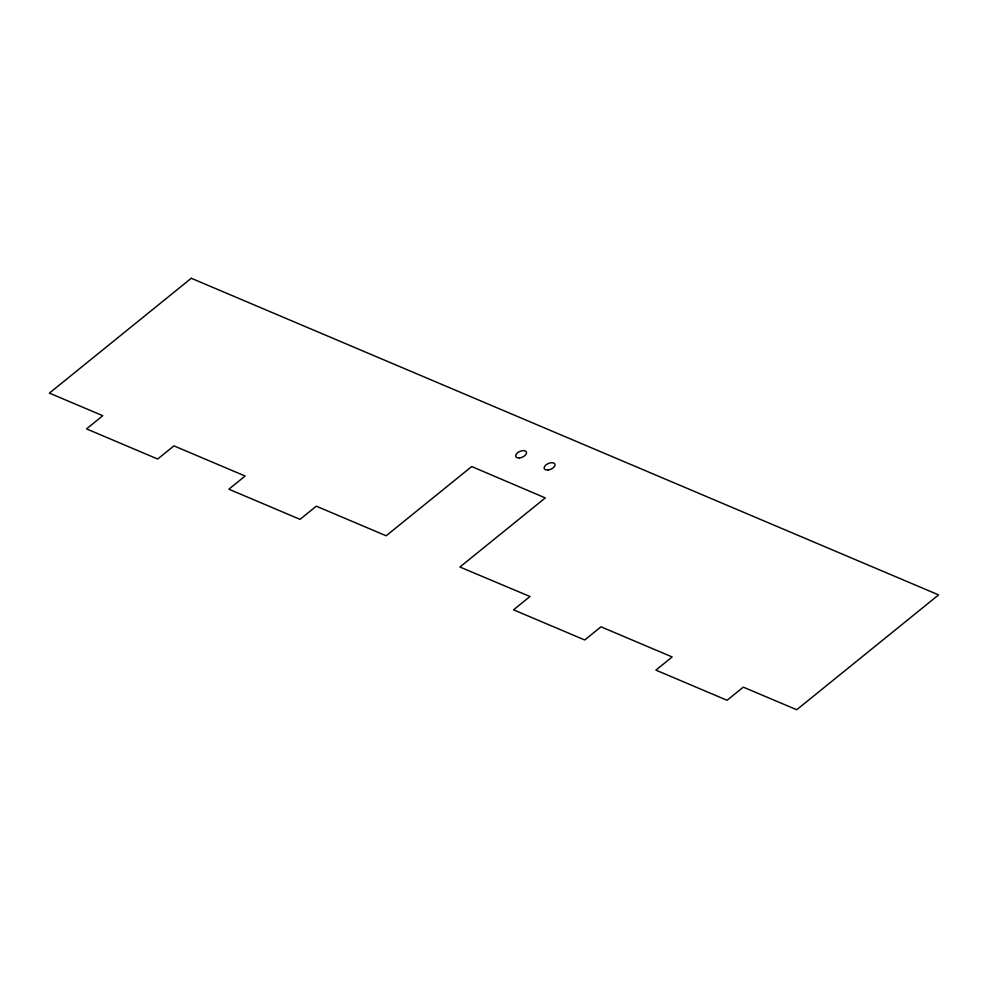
<?xml version="1.0" encoding="UTF-8"?>
<svg xmlns="http://www.w3.org/2000/svg" width="988" height="988" viewBox="0 0 988 988"><rect width="100%" height="100%" fill="white"/><g stroke="black" fill="none" stroke-linecap="round" stroke-linejoin="round"><path stroke-width="1.48" d="M191.277 278.27L49.4 393.101L102.777 415.713L86.512 428.878L157.685 459.037L173.95 445.872L245.123 476.031L228.858 489.196L300.031 519.355L316.296 506.177L386.16 535.78L471.708 466.546L545.29 497.915L459.902 567.026L529.976 596.517L513.55 609.818L584.723 639.977L600.988 626.8L672.161 656.958L655.896 670.123L727.069 700.282L743.285 687.154L796.723 709.73L938.6 594.899L191.277 278.27M519.404 457.963A5.805 3.149 -23.3 0 0 526.456 452.059A5.805 3.149 -23.3 0 0 517.428 452.887A5.805 3.149 -23.3 0 0 519.404 457.963M547.883 470.029A5.805 3.149 -23.3 0 0 554.923 464.125A5.805 3.149 -23.3 0 0 545.895 464.953A5.805 3.149 -23.3 0 0 547.883 470.029"/></g></svg>
